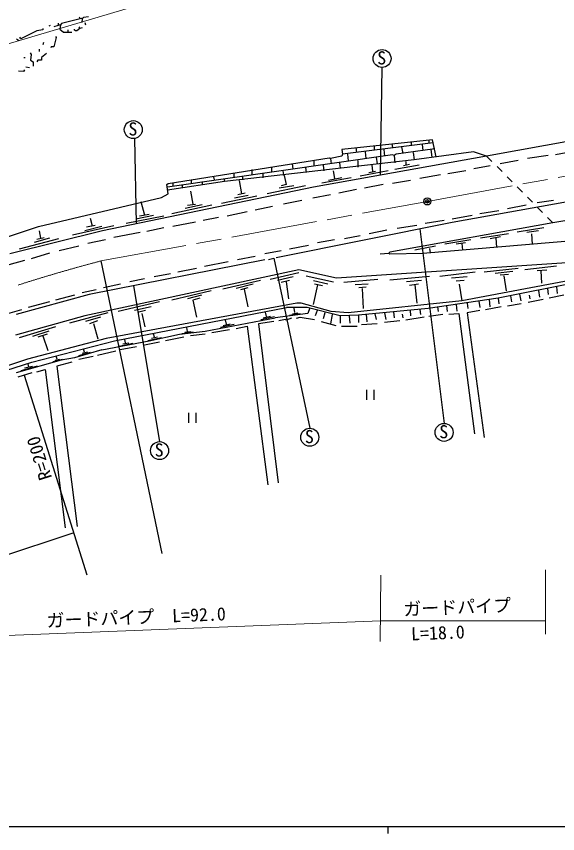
# Model space of a CAD drawing. Units: millimetres, scale not verified. Extents: x 40000 to 680000, y 20000 to 380000.
# Drawn here: x 116274 to 191646, y 204000 to 317896 of the extents above; entities that cross this region are included whole.
import ezdxf
from ezdxf.enums import TextEntityAlignment as Align

# ---------------------------------------------------------------- set-up
doc = ezdxf.new("R2010")
doc.units = ezdxf.units.MM
doc.header["$LTSCALE"] = 1000
doc.header["$PDMODE"] = 32
doc.header["$PDSIZE"] = 500
doc.linetypes.add('CHAIN', pattern=[18.5, 12, -1.5, 3.5, -1.5])
for name, color, linetype, lineweight in [('M-BGD', 7, 'Continuous', 25), ('M-BMK', 2, 'CHAIN', 13), ('M-BMK-SRVR', 3, 'Continuous', 25), ('M-STR-HTXT', 7, 'Continuous', 13), ('M-STR-STR1', 1, 'Continuous', 25), ('M-TTL-BAND', 7, 'Continuous', 25)]:
    doc.layers.add(name, color=color, linetype=linetype, lineweight=lineweight)
doc.styles.add('ＭＳ ゴシック', font='')
doc.styles.get('ＭＳ ゴシック').set_extended_font_data('MS Gothic')

msp = doc.modelspace()

# ---------------------------------------------------------------- linework, layer by layer
at = {"layer": 'M-BGD'}
for p, q in [((125037, 317811), (125121, 317641)), ((126307, 317811), (125629, 317726)), ((122073, 316964), (122073, 316625)), ((122073, 316710), (122412, 316710)), ((122412, 316710), (122327, 316117)), ((122581, 316879), (122412, 316710)), ((125545, 317641), (122581, 316879)), ((125460, 317557), (125375, 317049)), ((125629, 317726), (125460, 317557)), ((125799, 317049), (125883, 316710)), ((119110, 315863), (116909, 314763)), ((119957, 316033), (119110, 315863)), ((119957, 316202), (119957, 316033)), ((120973, 316625), (120803, 316541)), ((122073, 316625), (121481, 316456)), ((122327, 316117), (122835, 315694)), ((122835, 315694), (124021, 315694)), ((123428, 316033), (123428, 315694)), ((124359, 315948), (124359, 316117)), ((124529, 315863), (124359, 315948)), ((124698, 315863), (124529, 315863)), ((125121, 316202), (124698, 315863)), ((124952, 316456), (125121, 316202)), ((125460, 316287), (125121, 316202)), ((116316, 314763), (116570, 314593)), ((116570, 314593), (116570, 314509)), ((116909, 314763), (116739, 315017)), ((121819, 314932), (121481, 313662)), ((121735, 315101), (121819, 314932)), ((119449, 313323), (119449, 312985)), ((120041, 314255), (119957, 313916)), ((121142, 313662), (121057, 313493)), ((121481, 313662), (121142, 313662)), ((117332, 312138), (117501, 312138)), ((118179, 312815), (118348, 312561)), ((118348, 312561), (118263, 311799)), ((120465, 312731), (119787, 312138)), ((119787, 312138), (119787, 311799)), ((118263, 311799), (118602, 311545)), ((118602, 311545), (118602, 310953)), ((119279, 311799), (119110, 311545)), ((119787, 311799), (119279, 311799)), ((117247, 310191), (116570, 310275)), ((117417, 310445), (117247, 310191)), ((117586, 310868), (118094, 310783)), ((167159, 310768), (166924, 295767)), ((132741, 300877), (132950, 288982)), ((174228, 300708), (161613, 299353)), ((174710, 298323), (174228, 300708)), ((174313, 300285), (161697, 298676)), ((163560, 299607), (163645, 298930)), ((166100, 299861), (166100, 299269)), ((168555, 300115), (168640, 299607)), ((169910, 299692), (170079, 298761)), ((171265, 300369), (171265, 299861)), ((172789, 300031), (172873, 299184)), ((173720, 300623), (173720, 300200)), ((168640, 298591), (137313, 294104)), ((181763, 298422), (157633, 294104)), ((161613, 298422), (160004, 298083)), ((161613, 299353), (161697, 298676)), ((161697, 298676), (161613, 298422)), ((162375, 298676), (162459, 297745)), ((164830, 299015), (164915, 298083)), ((167455, 299353), (167539, 298422)), ((168894, 298507), (168640, 298591)), ((169148, 298676), (168894, 298507)), ((168894, 298507), (168979, 297491)), ((174567, 299438), (169148, 298676)), ((171519, 298930), (171688, 297914)), ((179936, 299031), (171688, 297914)), ((173974, 299353), (174143, 298253)), ((181763, 298422), (179936, 299031)), ((190315, 298507), (187436, 298083)), ((194379, 299184), (191331, 298591)), ((137398, 294612), (159835, 298168)), ((171688, 297914), (145272, 294866)), ((154670, 297321), (154755, 296644)), ((157718, 297829), (157718, 297067)), ((159835, 298168), (160004, 298083)), ((160004, 298083), (160089, 297321)), ((161274, 297491), (161359, 296729)), ((163814, 297829), (163814, 296898)), ((166354, 298253), (166523, 297321)), ((170503, 297660), (170503, 297152)), ((186166, 297829), (183626, 297321)), ((149082, 296559), (149082, 295882)), ((151791, 296898), (151791, 296221)), ((153400, 296390), (153485, 295797)), ((156533, 296813), (156617, 296136)), ((158988, 297152), (159073, 296390)), ((160394, 296344), (160564, 295308)), ((168047, 296390), (164153, 295628)), ((165338, 296136), (166269, 296305)), ((165761, 297152), (165846, 296305)), ((172365, 297152), (168979, 296559)), ((171011, 297237), (170164, 297067)), ((178885, 296390), (176345, 295967)), ((182271, 297067), (179985, 296644)), ((140615, 295035), (140615, 294697)), ((143748, 295543), (143833, 295120)), ((145187, 295289), (145272, 294866)), ((146542, 296051), (146542, 295543)), ((147304, 295035), (147643, 293173)), ((147727, 295628), (147812, 295120)), ((150606, 296051), (150606, 295374)), ((153485, 295797), (153569, 295713)), ((153569, 295713), (153823, 294443)), ((162883, 295374), (158811, 294637)), ((161593, 295386), (159750, 295035)), ((171180, 295035), (168640, 294612)), ((175329, 295797), (172450, 295289)), ((157633, 294104), (128254, 288008)), ((137229, 294443), (137398, 294612)), ((137398, 293173), (137229, 294443)), ((145272, 294866), (137313, 293681)), ((138075, 294697), (138075, 294273)), ((139345, 294443), (139345, 294019)), ((142139, 294866), (142139, 294443)), ((156533, 294273), (151199, 293173)), ((154924, 294273), (152892, 293935)), ((153823, 294443), (153146, 294273)), ((167370, 294443), (164745, 293935)), ((136467, 292665), (137398, 293173)), ((140531, 293511), (140869, 291733)), ((149759, 292834), (144849, 291818)), ((148574, 292919), (146627, 292580)), ((148151, 293257), (147135, 293003)), ((160004, 293003), (157549, 292580)), ((163645, 293765), (161189, 293257)), ((176937, 289193), (199967, 293342)), ((119364, 288601), (136467, 292665)), ((133588, 292072), (134096, 290209)), ((142139, 291649), (139769, 291141)), ((140107, 291564), (141208, 291733)), ((156025, 292241), (153485, 291733)), ((191077, 292241), (188791, 291903)), ((143494, 291564), (137906, 290379)), ((148405, 290633), (145611, 290040)), ((151961, 291395), (149505, 290887)), ((183457, 290802), (180832, 290379)), ((187267, 291564), (184642, 291056)), ((126561, 289786), (126815, 288685)), ((136805, 290040), (131556, 289024)), ((135366, 290125), (132911, 289617)), ((134773, 290294), (133419, 290040)), ((144425, 289871), (142309, 289447)), ((175837, 289447), (173212, 289024)), ((179731, 290125), (176937, 289617)), ((105479, 284029), (119364, 288601)), ((129863, 288685), (124105, 287415)), ((128169, 288601), (125799, 288008)), ((127238, 288770), (126053, 288516)), ((136805, 288431), (134435, 287923)), ((141208, 289193), (138075, 288601)), ((152469, 284283), (176937, 289193)), ((190992, 289109), (168301, 285045)), ((172027, 288770), (169317, 288347)), ((172453, 288293), (175837, 261169)), ((189722, 288431), (185997, 287839)), ((128254, 288008), (115385, 284791)), ((119110, 286823), (120126, 287077)), ((119449, 288008), (119618, 286992)), ((133503, 287754), (129863, 287077)), ((164153, 287331), (161951, 286907)), ((167878, 288093), (165423, 287585)), ((184811, 287585), (180917, 286992)), ((183711, 287161), (182271, 286907)), ((188960, 288008), (187351, 287754)), ((188029, 287585), (188113, 286145)), ((122158, 286907), (116655, 285468)), ((120888, 286992), (118771, 286399)), ((124952, 285891), (122243, 285214)), ((128677, 286738), (126222, 286230)), ((156956, 285976), (154331, 285468)), ((160597, 286738), (158226, 286315)), ((174651, 285891), (171773, 285299)), ((172873, 284875), (196919, 286907)), ((179562, 286738), (175921, 286145)), ((178800, 286315), (177530, 286145)), ((178292, 286230), (178377, 285299)), ((183033, 286992), (183118, 285722)), ((120888, 284875), (118348, 284113)), ((153146, 285214), (150860, 284791)), ((166947, 284791), (168132, 284875)), ((168301, 285045), (168132, 284875)), ((168132, 284875), (168301, 284791)), ((168301, 284791), (172873, 284875)), ((173805, 285553), (173889, 284960)), ((117417, 283859), (115215, 283267)), ((150860, 283944), (126391, 279118)), ((128057, 283811), (136509, 243026)), ((145780, 283690), (142478, 283013)), ((149505, 284452), (147050, 283944)), ((151368, 284029), (152130, 284198)), ((152130, 284198), (157125, 260491)), ((197765, 283859), (160851, 281404)), ((155601, 282589), (125799, 276155)), ((141377, 282759), (138753, 282251)), ((160851, 281404), (155601, 282589)), ((186166, 282759), (181425, 282251)), ((191500, 283097), (187097, 282589)), ((190145, 282505), (188791, 282420)), ((137737, 281997), (135451, 281573)), ((155601, 282166), (151622, 281235)), ((154839, 281573), (152638, 281065)), ((156617, 281743), (160427, 280896)), ((173805, 281658), (168301, 281150)), ((180155, 282251), (175244, 281658)), ((179054, 281573), (176853, 281404)), ((197342, 281827), (178292, 278271)), ((185404, 282335), (182949, 282081)), ((184811, 281912), (183626, 281827)), ((184133, 281757), (184469, 279642)), ((189299, 282420), (189383, 280727)), ((130794, 280557), (128423, 280049)), ((134096, 281319), (132064, 280896)), ((132593, 280341), (136213, 258629)), ((150267, 281065), (145018, 279880)), ((149251, 280557), (146881, 279965)), ((154331, 281065), (153146, 280811)), ((153823, 280896), (154162, 278525)), ((158226, 280473), (157608, 277726)), ((157633, 281065), (159665, 280642)), ((157803, 280642), (158895, 280371)), ((166608, 281235), (161867, 280811)), ((165253, 280557), (163475, 280473)), ((172704, 281065), (170587, 280896)), ((172281, 280557), (171011, 280388)), ((171773, 280473), (172027, 277933)), ((178631, 281065), (177530, 280981)), ((177953, 280557), (178292, 278271)), ((196072, 281150), (183372, 278610)), ((191500, 280219), (191585, 279287)), ((126391, 279118), (116231, 276324)), ((127407, 279795), (125460, 279372)), ((143409, 279626), (137906, 278356)), ((148489, 280049), (147473, 279795)), ((147981, 279880), (148489, 277425)), ((164999, 280134), (163983, 280049)), ((164407, 279965), (164576, 277171)), ((186335, 279203), (186505, 278271)), ((188960, 279711), (189129, 278779)), ((190230, 279965), (190315, 279118)), ((120888, 278102), (117925, 277340)), ((124359, 279033), (121735, 278356)), ((155347, 277933), (128762, 273022)), ((136213, 278102), (130455, 276747)), ((142055, 279033), (140107, 278525)), ((141801, 278610), (140869, 278356)), ((140869, 278356), (141377, 275985)), ((155940, 277933), (155347, 277933)), ((160089, 276747), (155940, 277933)), ((178292, 278271), (162459, 276578)), ((183372, 278610), (173635, 277171)), ((179054, 277933), (179139, 277171)), ((180663, 278187), (180832, 277340)), ((182102, 278441), (182187, 277425)), ((183372, 278610), (183457, 277848)), ((185065, 278949), (185235, 278102)), ((189637, 278441), (187521, 278017)), ((187690, 279033), (187775, 278525)), ((192516, 279033), (190484, 278610)), ((116993, 277001), (114369, 276239)), ((129947, 272683), (153908, 277340)), ((135027, 277425), (132741, 276917)), ((134265, 276917), (133334, 276663)), ((156787, 277340), (153908, 277340)), ((155065, 276613), (154956, 277211)), ((161359, 276155), (156787, 277340)), ((157119, 277254), (156871, 276493)), ((158141, 276917), (157887, 276155)), ((173635, 277171), (163899, 276239)), ((171103, 276928), (171180, 276155)), ((172453, 277058), (172535, 276324)), ((174905, 277425), (174990, 276747)), ((176175, 277594), (176260, 276747)), ((177530, 277763), (177615, 276832)), ((180832, 276917), (179054, 276578)), ((183795, 277425), (181594, 277001)), ((186589, 277848), (184642, 277509)), ((125799, 276155), (116147, 273445)), ((129016, 276578), (123682, 275139)), ((128000, 275985), (125883, 275393)), ((133757, 276493), (134181, 274631)), ((142563, 274038), (152299, 275901)), ((150296, 275664), (152198, 276048)), ((150655, 275894), (151654, 276106)), ((151123, 276085), (150978, 276671)), ((156871, 276493), (152299, 275901)), ((153739, 275647), (152807, 275477)), ((153823, 275562), (153739, 275647)), ((154585, 275816), (153823, 275562)), ((154331, 276265), (155782, 276494)), ((154737, 276462), (155460, 276587)), ((155263, 275816), (155771, 275985)), ((155771, 275985), (157803, 275647)), ((159242, 276578), (158988, 275731)), ((160258, 276324), (160004, 275054)), ((162459, 276578), (160089, 276747)), ((163899, 276239), (161359, 276155)), ((161359, 276155), (161359, 275139)), ((162629, 276155), (162713, 275139)), ((163899, 276239), (163899, 275223)), ((165004, 276345), (165084, 275308)), ((166192, 276459), (166354, 275647)), ((167552, 276589), (167709, 275647)), ((168813, 276709), (168894, 275901)), ((169995, 276409), (170079, 275901)), ((173043, 275985), (170503, 275562)), ((175667, 276324), (173720, 276070)), ((176514, 276409), (177869, 276493)), ((177869, 276493), (180070, 259729)), ((179054, 276578), (181425, 259221)), ((121735, 274631), (116655, 273107)), ((127577, 275477), (126476, 275054)), ((127006, 275077), (127599, 272961)), ((140101, 273996), (140014, 274544)), ((144704, 274594), (146606, 274979)), ((145063, 274824), (146062, 275036)), ((145531, 275015), (145385, 275601)), ((146881, 274377), (148405, 274715)), ((148405, 274715), (151283, 252617)), ((152130, 275393), (150013, 275054)), ((150013, 275054), (152723, 252871)), ((158734, 275393), (160766, 274800)), ((161528, 274715), (163729, 274715)), ((166523, 275054), (164322, 274885)), ((169656, 275477), (167539, 275223)), ((120803, 274038), (118517, 273276)), ((120549, 273615), (119279, 273191)), ((119957, 273361), (120634, 271329)), ((134773, 272683), (139007, 273615)), ((135491, 273200), (135387, 273648)), ((139007, 273615), (142563, 274038)), ((139320, 273712), (140905, 273913)), ((139723, 273868), (140558, 273986)), ((142563, 273615), (140531, 273361)), ((145949, 274207), (143494, 273784)), ((128762, 273022), (117840, 270143)), ((118433, 269720), (129947, 272683)), ((128169, 271413), (134773, 272683)), ((130578, 271950), (132476, 272372)), ((131103, 272237), (131930, 272419)), ((131493, 272408), (131389, 272855)), ((136213, 272514), (134096, 272091)), ((134576, 272743), (136474, 273164)), ((135101, 273029), (135928, 273211)), ((139599, 273191), (137059, 272683)), ((128169, 271413), (124359, 270313)), ((124990, 270650), (126597, 271092)), ((125453, 270942), (126160, 271124)), ((125755, 271087), (125645, 271519)), ((130117, 271244), (127577, 270651)), ((132995, 271837), (130709, 271413)), ((117840, 270143), (102685, 265063)), ((122497, 269974), (116231, 268196)), ((121367, 269790), (122678, 270123)), ((121686, 269964), (122269, 270116)), ((121939, 270102), (121818, 270529)), ((124359, 270313), (122497, 269974)), ((126984, 270482), (124952, 270059)), ((106325, 265825), (118433, 269720)), ((119183, 269155), (116899, 268509)), ((118530, 269123), (117400, 268853)), ((117862, 269487), (117979, 269025)), ((124021, 269720), (121904, 269127)), ((121904, 269127), (124746, 246798)), ((118433, 268196), (116485, 267603)), ((126137, 240002), (117417, 267857)), ((119110, 268365), (120295, 268704)), ((120295, 268704), (123049, 246595)), ((165039, 265838), (165039, 264438)), ((166089, 264438), (166089, 265838)), ((140259, 262639), (140259, 261239)), ((141309, 261239), (141309, 262639)), ((124275, 245929), (111575, 241695))]:
    msp.add_line(p, q, dxfattribs=at)
for centre in [(167197, 312018), (132555, 302113), (175837, 259919), (157125, 259241), (136213, 257379)]:
    msp.add_circle(centre, 1250, dxfattribs=at)
at = {"layer": 'M-BMK'}
for p, q in [((173504, 292109), (271545, 310011)), ((128057, 283811), (173504, 292109))]:
    msp.add_line(p, q, dxfattribs=at)
msp.add_arc((184699, 68146), 222980, 104.71582, 118.57121, dxfattribs=at)
at = {"layer": 'M-BMK-SRVR'}
msp.add_circle((173504, 292109), 500, dxfattribs=at)
msp.add_point((173504, 292109), dxfattribs=at)
at = {"layer": 'M-STR-HTXT'}
for p, q in [((175302, 332025), (60457, 297718)), ((189976, 240770), (189976, 231789)), ((167031, 240002), (166947, 230773)), ((167031, 233652), (95323, 230874)), ((167031, 233652), (189976, 233652))]:
    msp.add_line(p, q, dxfattribs=at)
at = {"layer": 'M-STR-STR1'}
for p, q in [((239252, 308751), (181763, 298422)), ((181763, 298422), (182506, 297672)), ((249243, 299099), (190992, 289109)), ((183210, 296962), (183914, 296251)), ((184618, 295541), (185322, 294831)), ((186026, 294120), (186730, 293410)), ((187433, 292700), (188137, 291990)), ((188841, 291279), (189545, 290569)), ((190249, 289859), (190992, 289109))]:
    msp.add_line(p, q, dxfattribs=at)
at = {"layer": 'M-TTL-BAND'}
for p, q in [((40000, 205000), (579000, 205000)), ((168000, 205000), (168000, 204000))]:
    msp.add_line(p, q, dxfattribs=at)

# ---------------------------------------------------------------- texts
at = {"layer": 'M-BGD', "style": 'ＭＳ ゴシック'}
for p in [(166518, 310644), (131877, 300740), (175158, 258545), (156447, 257868), (135534, 256005)]:
    msp.add_text('S', height=1833, dxfattribs=at).set_placement(p, align=Align.BOTTOM_LEFT)
msp.add_text('R=200', height=1833, rotation=107.384, dxfattribs=at).set_placement((121777, 253777), align=Align.BOTTOM_LEFT)
at = {"layer": 'M-STR-HTXT', "style": 'ＭＳ ゴシック'}
for s, p in [('ガードパイプ', (170221, 233814)), ('ガードパイプ  L=92.0', (120535, 232220)), ('L=18.0', (171288, 230378))]:
    msp.add_text(s, height=1833, rotation=2.219, dxfattribs=at).set_placement(p, align=Align.BOTTOM_LEFT)

doc.saveas('drawing.dxf')
